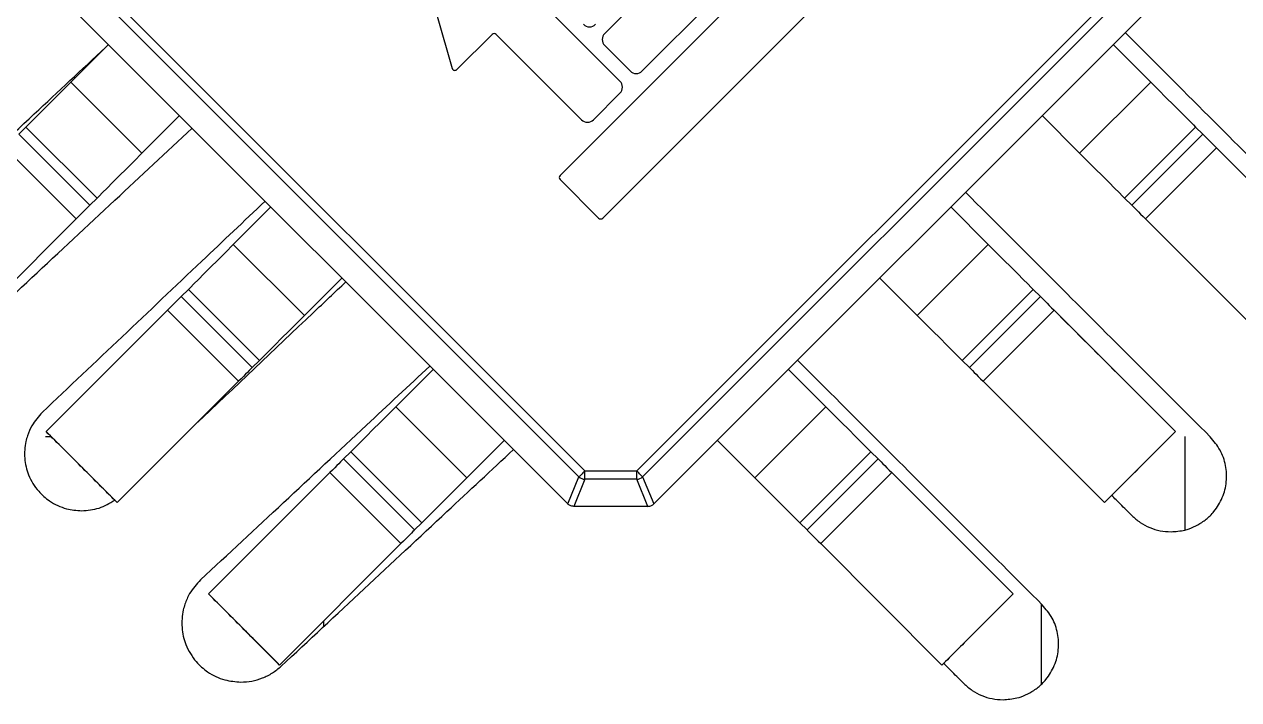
# Model space of a CAD drawing. Header units: millimetres. Extents: x 53 to 376, y 29 to 265.
# Drawn here: x 304.951 to 307.066, y 90.724 to 91.901 of the extents above; entities that cross this region are included whole.
import ezdxf

# ---------------------------------------------------------------- set-up
doc = ezdxf.new("R2010")
doc.units = ezdxf.units.MM

msp = doc.modelspace()

# ---------------------------------------------------------------- linework, layer by layer
at = {"color": 7, "linetype": 'Continuous', "lineweight": 25}
for p, q in [((305.9173, 91.1123), (303.62, 93.4096)), ((303.6303, 93.4199), (305.9276, 91.1226)), ((306.0179, 91.1226), (308.3152, 93.4199)), ((308.3255, 93.4096), (306.0282, 91.1123)), ((305.8977, 91.0652), (303.573, 93.3899)), ((308.3725, 93.3899), (306.0479, 91.0652)), ((305.9586, 91.5629), (306.6232, 92.2275)), ((306.4501, 92.2028), (305.8844, 91.6371)), ((305.9887, 91.8015), (305.7819, 92.0084)), ((306.0452, 91.9677), (305.9622, 91.8846)), ((306.0276, 91.8192), (306.1513, 91.943)), ((305.6704, 91.9145), (305.6964, 91.8238)), ((305.7048, 91.8217), (305.7659, 91.8829)), ((305.773, 91.8829), (305.9215, 91.7344)), ((305.0977, 91.8652), (305.0325, 91.7999)), ((305.9622, 91.8634), (306.0064, 91.8192)), ((306.8478, 91.8652), (306.9131, 91.7999)), ((305.1562, 91.6762), (305.0325, 91.7999)), ((306.7893, 91.6762), (306.9131, 91.7999)), ((305.9427, 91.7344), (305.9887, 91.7803)), ((305.2215, 91.7414), (305.1562, 91.6762)), ((306.7241, 91.7414), (306.7893, 91.6762)), ((304.9541, 91.7216), (304.9416, 91.7091)), ((305.0779, 91.5978), (304.9541, 91.7216)), ((306.8677, 91.5978), (306.9914, 91.7216)), ((306.9914, 91.7216), (307.0039, 91.7091)), ((305.0654, 91.5853), (304.9416, 91.7091)), ((306.8802, 91.5853), (307.0039, 91.7091)), ((305.0416, 91.5615), (304.9178, 91.6853)), ((306.904, 91.5615), (307.0277, 91.6853)), ((307.0277, 91.6853), (307.239, 91.474)), ((305.8844, 91.6301), (305.9516, 91.5629)), ((305.0779, 91.5978), (305.0654, 91.5853)), ((306.8677, 91.5978), (306.8802, 91.5853)), ((305.3806, 91.5823), (305.3153, 91.5171)), ((306.565, 91.5823), (306.6302, 91.5171)), ((305.0416, 91.5615), (304.8302, 91.3502)), ((305.0416, 91.5615), (304.8302, 91.3502)), ((306.904, 91.5615), (307.1153, 91.3502)), ((305.4391, 91.3933), (305.3153, 91.5171)), ((306.5065, 91.3933), (306.6302, 91.5171)), ((305.237, 91.4387), (305.2245, 91.4262)), ((305.3607, 91.315), (305.237, 91.4387)), ((305.5043, 91.4586), (305.4391, 91.3933)), ((306.4412, 91.4586), (306.5065, 91.3933)), ((306.5848, 91.315), (306.7086, 91.4387)), ((306.7086, 91.4387), (306.7211, 91.4262)), ((305.3482, 91.3025), (305.2245, 91.4262)), ((306.5973, 91.3025), (306.7211, 91.4262)), ((305.2007, 91.4024), (304.9893, 91.1911)), ((304.9893, 91.1911), (305.2007, 91.4024)), ((305.3244, 91.2787), (305.2007, 91.4024)), ((306.6211, 91.2787), (306.7449, 91.4024)), ((306.7449, 91.4024), (306.9562, 91.1911)), ((305.3607, 91.315), (305.3482, 91.3025)), ((306.5848, 91.315), (306.5973, 91.3025)), ((305.6634, 91.2995), (305.5981, 91.2342)), ((306.2821, 91.2995), (306.3474, 91.2342)), ((305.3244, 91.2787), (305.1131, 91.0674)), ((306.6211, 91.2787), (306.8324, 91.0674)), ((305.7219, 91.1105), (305.5981, 91.2342)), ((306.2236, 91.1105), (306.3474, 91.2342)), ((305.1131, 91.0674), (304.9893, 91.1911)), ((306.8324, 91.0674), (306.9562, 91.1911)), ((304.9884, 91.1828), (304.9976, 91.1828)), ((305.7872, 91.1758), (305.7219, 91.1105)), ((306.1584, 91.1758), (306.2236, 91.1105)), ((306.9728, 91.1828), (306.9728, 91.0198)), ((305.5198, 91.1559), (305.5073, 91.1434)), ((305.6311, 91.0197), (305.5073, 91.1434)), ((305.6436, 91.0322), (305.5198, 91.1559)), ((306.302, 91.0322), (306.4257, 91.1559)), ((306.3145, 91.0197), (306.4382, 91.1434)), ((306.4257, 91.1559), (306.4382, 91.1434)), ((305.9276, 91.108), (305.9276, 91.1226)), ((305.9276, 91.1226), (306.0179, 91.1226)), ((306.0179, 91.108), (306.0179, 91.1226)), ((305.4835, 91.1196), (305.2722, 90.9083)), ((305.2722, 90.9083), (305.4835, 91.1196)), ((305.6073, 90.9959), (305.4835, 91.1196)), ((305.8978, 91.0651), (305.9173, 91.1123)), ((305.9276, 91.108), (305.9081, 91.0608)), ((306.0179, 91.108), (305.9276, 91.108)), ((306.0375, 91.0608), (306.0179, 91.108)), ((306.0282, 91.1123), (306.0477, 91.0651)), ((306.3383, 90.9959), (306.462, 91.1196)), ((306.462, 91.1196), (306.6733, 90.9083)), ((305.8978, 91.0651), (305.8977, 91.0652)), ((305.9083, 91.0608), (305.9081, 91.0608)), ((306.0373, 91.0608), (305.9083, 91.0608)), ((306.0375, 91.0608), (306.0373, 91.0608)), ((306.0479, 91.0652), (306.0477, 91.0651)), ((305.6436, 91.0322), (305.6311, 91.0197)), ((306.302, 91.0322), (306.3145, 91.0197)), ((305.6073, 90.9959), (305.3959, 90.7845)), ((305.6073, 90.9959), (305.3959, 90.7845)), ((306.3383, 90.9959), (306.5496, 90.7845)), ((305.3959, 90.7845), (305.2722, 90.9083)), ((306.5496, 90.7845), (306.6733, 90.9083)), ((306.7228, 90.7511), (306.7228, 90.8907)), ((305.4728, 90.8516), (305.4728, 90.8614))]:
    msp.add_line(p, q, dxfattribs=at)
at = {"color": 7, "linetype": 'Continuous', "lineweight": 25, "flags": 128}
for points in [[(305.0325, 91.7999), (305.0187, 91.7861), (305.0053, 91.7727), (304.9927, 91.7601), (304.9813, 91.7488), (304.9715, 91.739), (304.9636, 91.731), (304.9577, 91.7252), (304.9541, 91.7216)], [(306.9131, 91.7999), (306.9269, 91.7861), (306.9403, 91.7727), (306.9528, 91.7601), (306.9642, 91.7488), (306.974, 91.739), (306.982, 91.731), (306.9878, 91.7252), (306.9914, 91.7216)], [(307.0039, 91.7091), (307.005, 91.708), (307.0068, 91.7062), (307.0092, 91.7038), (307.0121, 91.7009), (307.0155, 91.6975), (307.0193, 91.6937), (307.0234, 91.6896), (307.0277, 91.6853)], [(305.1562, 91.6762), (305.1424, 91.6624), (305.129, 91.649), (305.1164, 91.6364), (305.1051, 91.625), (305.0953, 91.6152), (305.0873, 91.6073), (305.0815, 91.6014), (305.0779, 91.5978)], [(306.7893, 91.6762), (306.8031, 91.6624), (306.8165, 91.649), (306.8291, 91.6364), (306.8405, 91.625), (306.8503, 91.6152), (306.8582, 91.6073), (306.8641, 91.6014), (306.8677, 91.5978)], [(305.0654, 91.5853), (305.0643, 91.5842), (305.0625, 91.5825), (305.0601, 91.5801), (305.0572, 91.5771), (305.0538, 91.5737), (305.0499, 91.5699), (305.0458, 91.5658), (305.0416, 91.5615)], [(306.8802, 91.5853), (306.8813, 91.5842), (306.883, 91.5825), (306.8854, 91.5801), (306.8884, 91.5771), (306.8918, 91.5737), (306.8956, 91.5699), (306.8997, 91.5658), (306.904, 91.5615)], [(305.3153, 91.5171), (305.3015, 91.5033), (305.2881, 91.4899), (305.2755, 91.4773), (305.2642, 91.4659), (305.2544, 91.4561), (305.2464, 91.4482), (305.2406, 91.4423), (305.237, 91.4387)], [(306.6302, 91.5171), (306.644, 91.5033), (306.6574, 91.4899), (306.67, 91.4773), (306.6814, 91.4659), (306.6912, 91.4561), (306.6991, 91.4482), (306.705, 91.4423), (306.7086, 91.4387)], [(305.2245, 91.4262), (305.2234, 91.4251), (305.2216, 91.4234), (305.2192, 91.421), (305.2163, 91.418), (305.2129, 91.4146), (305.209, 91.4108), (305.2049, 91.4067), (305.2007, 91.4024)], [(306.7211, 91.4262), (306.7222, 91.4251), (306.7239, 91.4234), (306.7263, 91.421), (306.7293, 91.418), (306.7327, 91.4146), (306.7365, 91.4108), (306.7406, 91.4067), (306.7449, 91.4024)], [(305.4391, 91.3933), (305.4252, 91.3795), (305.4118, 91.3661), (305.3993, 91.3536), (305.3879, 91.3422), (305.3781, 91.3324), (305.3702, 91.3244), (305.3643, 91.3186), (305.3607, 91.315)], [(306.5065, 91.3933), (306.5203, 91.3795), (306.5337, 91.3661), (306.5463, 91.3536), (306.5576, 91.3422), (306.5674, 91.3324), (306.5754, 91.3244), (306.5812, 91.3186), (306.5848, 91.315)], [(305.3482, 91.3025), (305.3471, 91.3014), (305.3454, 91.2996), (305.343, 91.2973), (305.34, 91.2943), (305.3366, 91.2909), (305.3328, 91.2871), (305.3287, 91.283), (305.3244, 91.2787)], [(306.5973, 91.3025), (306.5984, 91.3014), (306.6002, 91.2996), (306.6026, 91.2973), (306.6055, 91.2943), (306.6089, 91.2909), (306.6128, 91.2871), (306.6169, 91.283), (306.6211, 91.2787)], [(305.5981, 91.2342), (305.5843, 91.2204), (305.5709, 91.207), (305.5584, 91.1945), (305.547, 91.1831), (305.5372, 91.1733), (305.5293, 91.1653), (305.5234, 91.1595), (305.5198, 91.1559)], [(306.3474, 91.2342), (306.3612, 91.2204), (306.3746, 91.207), (306.3872, 91.1945), (306.3985, 91.1831), (306.4083, 91.1733), (306.4163, 91.1653), (306.4221, 91.1595), (306.4257, 91.1559)], [(305.5073, 91.1434), (305.5062, 91.1423), (305.5045, 91.1405), (305.5021, 91.1382), (305.4991, 91.1352), (305.4957, 91.1318), (305.4919, 91.128), (305.4878, 91.1239), (305.4835, 91.1196)], [(306.4382, 91.1434), (306.4393, 91.1423), (306.4411, 91.1405), (306.4435, 91.1382), (306.4464, 91.1352), (306.4498, 91.1318), (306.4537, 91.128), (306.4578, 91.1239), (306.462, 91.1196)], [(305.9276, 91.1226), (305.9259, 91.1208), (305.9242, 91.1191), (305.9226, 91.1175), (305.9211, 91.116), (305.9198, 91.1147), (305.9187, 91.1137), (305.9179, 91.1128), (305.9173, 91.1123)], [(306.0282, 91.1123), (306.0276, 91.1128), (306.0268, 91.1137), (306.0257, 91.1147), (306.0244, 91.116), (306.023, 91.1175), (306.0214, 91.1191), (306.0197, 91.1208), (306.0179, 91.1226)], [(305.7219, 91.1105), (305.7081, 91.0967), (305.6947, 91.0833), (305.6821, 91.0707), (305.6708, 91.0594), (305.661, 91.0496), (305.653, 91.0416), (305.6471, 91.0357), (305.6436, 91.0322)], [(306.2236, 91.1105), (306.2375, 91.0967), (306.2509, 91.0833), (306.2634, 91.0707), (306.2748, 91.0594), (306.2846, 91.0496), (306.2925, 91.0416), (306.2984, 91.0357), (306.302, 91.0322)], [(305.6311, 91.0197), (305.63, 91.0186), (305.6282, 91.0168), (305.6258, 91.0144), (305.6229, 91.0115), (305.6194, 91.008), (305.6156, 91.0042), (305.6115, 91.0001), (305.6073, 90.9959)], [(306.3145, 91.0197), (306.3156, 91.0186), (306.3173, 91.0168), (306.3197, 91.0144), (306.3227, 91.0115), (306.3261, 91.008), (306.3299, 91.0042), (306.334, 91.0001), (306.3383, 90.9959)]]:
    msp.add_lwpolyline(points, dxfattribs=at)
at = {"color": 7, "linetype": 'Continuous', "lineweight": 25}
for centre, radius, start, end in [((305.7695, 91.8793), 0.005, 45, 135), ((305.9356, 91.9111), 0.015, 225, 315), ((305.9728, 91.874), 0.015, 135, 225), ((305.7012, 91.8252), 0.005, 196, 315), ((306.017, 91.8298), 0.015, 225, 315), ((305.9781, 91.7909), 0.015, 315, 45), ((305.9321, 91.745), 0.015, 225, 315), ((305.8879, 91.6336), 0.005, 135, 225), ((305.9551, 91.5664), 0.005, 225, 315), ((305.928, 91.1235), 0.0155, 226.4379, 268.5594), ((306.0175, 91.1235), 0.0155, 271.4387, 313.5622)]:
    msp.add_arc(centre, radius, start, end, dxfattribs=at)
for points, knots in [([(307.2903, 91.4644), (307.1983, 91.5564), (307.0578, 91.6969), (306.9173, 91.8375), (306.8687, 91.8861)], [0, 0, 0, 0, 0.654413, 1, 1, 1, 1]), ([(304.6799, 91.4752), (304.7761, 91.565), (304.9138, 91.6933), (305.0514, 91.8217), (305.0928, 91.8602)], [0, 0, 0, 0, 0.699512, 1, 1, 1, 1]), ([(304.8201, 91.3248), (304.9164, 91.4146), (305.0575, 91.5461), (305.1986, 91.6777), (305.2434, 91.7195)], [0, 0, 0, 0, 0.682349, 1, 1, 1, 1]), ([(307.0277, 91.6853), (307.0672, 91.6458), (307.1378, 91.5752), (307.2081, 91.5049), (307.239, 91.474)], [0, 0, 0, 0, 0.55924, 1, 1, 1, 1]), ([(307.0169, 91.1818), (306.9249, 91.2737), (306.7828, 91.4158), (306.6407, 91.5579), (306.5906, 91.608)], [0, 0, 0, 0, 0.647316, 1, 1, 1, 1]), ([(304.9827, 91.2247), (305.0753, 91.3124), (305.2046, 91.435), (305.3339, 91.5576), (305.3706, 91.5923)], [0, 0, 0, 0, 0.71628, 1, 1, 1, 1]), ([(305.2497, 91.204), (305.318, 91.2687), (305.4051, 91.3513), (305.4922, 91.4339), (305.5111, 91.4518)], [0, 0, 0, 0, 0.78361, 1, 1, 1, 1]), ([(306.7449, 91.4024), (306.7844, 91.3629), (306.855, 91.2923), (306.9252, 91.2221), (306.9562, 91.1911)], [0, 0, 0, 0, 0.558918, 1, 1, 1, 1]), ([(306.7243, 90.8892), (306.6323, 90.9811), (306.4902, 91.1232), (306.3482, 91.2653), (306.2981, 91.3154)], [0, 0, 0, 0, 0.647317, 1, 1, 1, 1]), ([(305.2583, 90.9329), (305.3546, 91.0226), (305.4877, 91.1468), (305.6208, 91.2709), (305.6577, 91.3052)], [0, 0, 0, 0, 0.723252, 1, 1, 1, 1]), ([(304.9827, 91.2247), (304.9761, 91.2172), (304.9652, 91.205), (304.9574, 91.1867), (304.9522, 91.1678), (304.9506, 91.1444), (304.9577, 91.1139), (304.9734, 91.0882), (304.9965, 91.068), (305.0225, 91.0555), (305.0422, 91.0539), (305.0511, 91.0532)], [0, 0, 0, 0, 0.125203, 0.207068, 0.250126, 0.375139, 0.500145, 0.642283, 0.750144, 0.887339, 1, 1, 1, 1]), ([(305.1088, 91.0717), (305.1054, 91.075), (305.0955, 91.0849), (305.076, 91.1044), (305.0395, 91.141), (305.0094, 91.1711), (304.9893, 91.1911)], [0, 0, 0, 0, 0.084584, 0.251037, 0.501548, 1, 1, 1, 1]), ([(306.9562, 91.1911), (306.946, 91.181), (306.9263, 91.1613), (306.8857, 91.1206), (306.8608, 91.0957), (306.8451, 91.08)], [0, 0, 0, 0, 0.281315, 0.545949, 1, 1, 1, 1]), ([(306.9485, 91.0166), (306.9566, 91.0172), (306.9755, 91.0186), (306.9989, 91.0295), (307.0147, 91.0424), (307.0275, 91.0564), (307.0391, 91.0758), (307.0462, 91.1037), (307.0447, 91.1323), (307.0353, 91.1598), (307.0231, 91.1744), (307.0169, 91.1818)], [0, 0, 0, 0, 0.106531, 0.249802, 0.330889, 0.37503, 0.499759, 0.624723, 0.749686, 0.874431, 1, 1, 1, 1]), ([(305.3986, 90.7825), (305.4949, 90.8722), (305.6297, 90.998), (305.7646, 91.1238), (305.8032, 91.1597)], [0, 0, 0, 0, 0.713863, 1, 1, 1, 1]), ([(306.8801, 91.045), (306.8736, 91.0515), (306.8619, 91.0632), (306.8502, 91.0749), (306.8451, 91.08)], [0, 0, 0, 0, 0.560007, 1, 1, 1, 1]), ([(305.0511, 91.0532), (305.0614, 91.0541), (305.0821, 91.0557), (305.0999, 91.0664), (305.1088, 91.0717)], [0, 0, 0, 0, 0.499997, 1, 1, 1, 1]), ([(305.9081, 91.0608), (305.9059, 91.0611), (305.9021, 91.0616), (305.8991, 91.064), (305.8978, 91.0651)], [0, 0, 0, 0, 0.559973, 1, 1, 1, 1]), ([(306.0375, 91.0608), (306.0396, 91.0611), (306.0435, 91.0616), (306.0464, 91.064), (306.0477, 91.0651)], [0, 0, 0, 0, 0.559973, 1, 1, 1, 1]), ([(306.8801, 91.045), (306.8848, 91.0407), (306.8943, 91.0323), (306.9113, 91.0235), (306.9295, 91.0177), (306.9422, 91.017), (306.9485, 91.0166)], [0, 0, 0, 0, 0.25, 0.499999, 0.75, 1, 1, 1, 1]), ([(305.2583, 90.9329), (305.2514, 90.9252), (305.24, 90.9126), (305.2317, 90.8936), (305.2262, 90.874), (305.2244, 90.8497), (305.2316, 90.8182), (305.2478, 90.7914), (305.2715, 90.7704), (305.2986, 90.7572), (305.319, 90.7556), (305.3285, 90.7548)], [0, 0, 0, 0, 0.125194, 0.206938, 0.250118, 0.375123, 0.500122, 0.641069, 0.750119, 0.884781, 1, 1, 1, 1]), ([(305.3959, 90.7845), (305.3755, 90.805), (305.3348, 90.8457), (305.293, 90.8874), (305.2722, 90.9083)], [0, 0, 0, 0, 0.501114, 1, 1, 1, 1]), ([(306.6733, 90.9083), (306.6624, 90.8973), (306.6413, 90.8763), (306.5967, 90.8316), (306.5696, 90.8045), (306.5525, 90.7874)], [0, 0, 0, 0, 0.286275, 0.549666, 1, 1, 1, 1]), ([(306.6559, 90.7241), (306.664, 90.7247), (306.6829, 90.7261), (306.7063, 90.7369), (306.7221, 90.7498), (306.7349, 90.7638), (306.7465, 90.7832), (306.7536, 90.8111), (306.7521, 90.8398), (306.7428, 90.8672), (306.7305, 90.8818), (306.7243, 90.8892)], [0, 0, 0, 0, 0.106529, 0.2498, 0.330889, 0.37503, 0.499759, 0.624723, 0.749685, 0.874431, 1, 1, 1, 1]), ([(305.3285, 90.7548), (305.3349, 90.7552), (305.3478, 90.7559), (305.3663, 90.7615), (305.3838, 90.7701), (305.3936, 90.7783), (305.3986, 90.7825)], [0, 0, 0, 0, 0.2500006, 0.4999994, 0.7499999, 1, 1, 1, 1]), ([(306.5875, 90.7524), (306.581, 90.7589), (306.5693, 90.7706), (306.5576, 90.7823), (306.5525, 90.7874)], [0, 0, 0, 0, 0.5600108, 1, 1, 1, 1]), ([(306.5875, 90.7524), (306.5923, 90.7482), (306.6017, 90.7397), (306.6187, 90.7309), (306.6369, 90.7251), (306.6496, 90.7244), (306.6559, 90.7241)], [0, 0, 0, 0, 0.250001, 0.500001, 0.749995, 1, 1, 1, 1])]:
    msp.add_open_spline(points, degree=3, knots=knots, dxfattribs=at)

doc.saveas('drawing.dxf')
